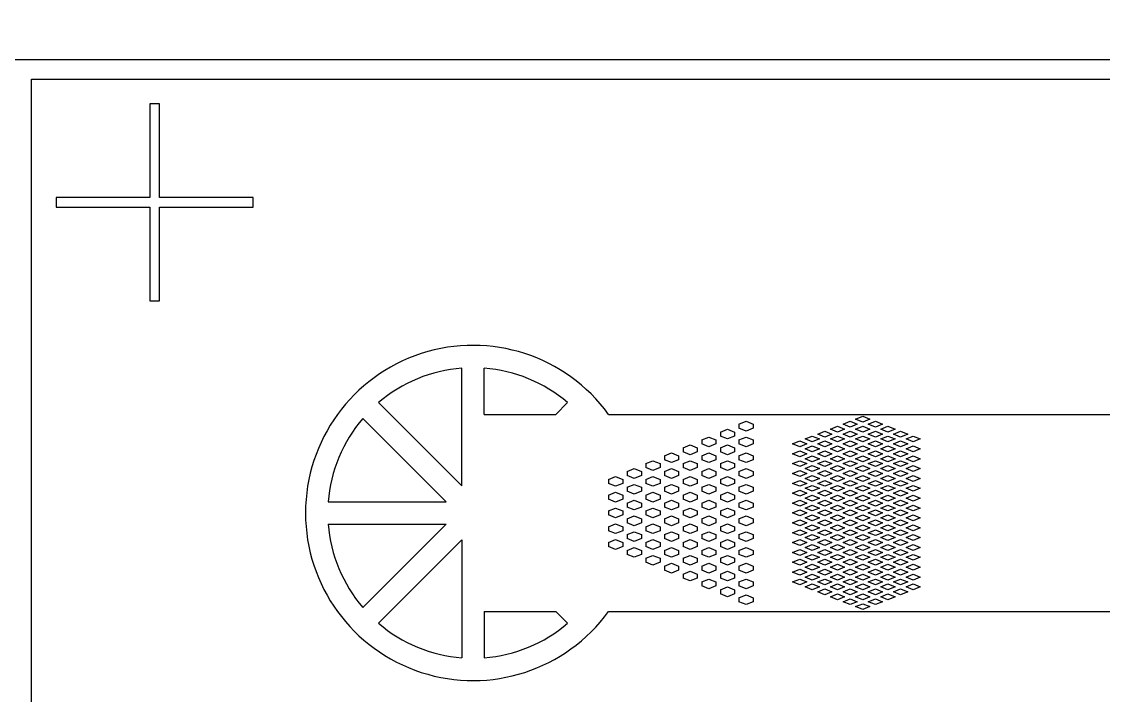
# Model space of a CAD drawing. Header units: inches. Extents: x -271009 to 5700, y -37000 to 38138.
# Drawn here: x -125000 to -119430, y 22660 to 26127 of the extents above; entities that cross this region are included whole.
import ezdxf

# ---------------------------------------------------------------- set-up
doc = ezdxf.new("R2010")
doc.units = ezdxf.units.IN
doc.header["$MEASUREMENT"] = 0

msp = doc.modelspace()

# ---------------------------------------------------------------- linework, layer by layer
for p, q in [((-136215.8, 25933.3), (-113784.2, 25933.3)), ((-124289.5, 25704.9), (-124340.2, 25704.9)), ((-124340.2, 25704.9), (-124340.2, 25222.8)), ((-124289.5, 25222.8), (-124289.5, 25704.9)), ((-124340.2, 25222.8), (-124822.4, 25222.8)), ((-124822.4, 25222.8), (-124822.4, 25172)), ((-123807.4, 25222.8), (-124289.5, 25222.8)), ((-123807.4, 25172), (-123807.4, 25222.8)), ((-124822.4, 25172), (-124340.2, 25172)), ((-124340.2, 25172), (-124340.2, 24689.9)), ((-124289.5, 24689.9), (-124289.5, 25172)), ((-124289.5, 25172), (-123807.4, 25172)), ((-124340.2, 24689.9), (-124289.5, 24689.9)), ((-122733.2, 23737.6), (-122733.2, 24344.3)), ((-122618.1, 24106.2), (-122618.1, 24344.3)), ((-123162.1, 24166.6), (-122733.2, 23737.6)), ((-122249.5, 24106.2), (-122189.2, 24166.6)), ((-123243.5, 24085.2), (-122814.5, 23656.3)), ((-122618.1, 24106.2), (-122249.5, 24106.2)), ((-121978, 24106.2), (-119021.6, 24106.2)), ((-121306.5, 24055.5), (-121270, 24070.7)), ((-121270, 24070.7), (-121233.5, 24055.5)), ((-120770.6, 24055.5), (-120734.1, 24070.7)), ((-120734.1, 24070.7), (-120697.5, 24055.5)), ((-120705.7, 24080.9), (-120669.1, 24096.1)), ((-120669.1, 24065.6), (-120705.7, 24080.9)), ((-120669.1, 24096.1), (-120632.6, 24080.9)), ((-120632.6, 24080.9), (-120669.1, 24065.6)), ((-120640.7, 24055.5), (-120604.2, 24070.7)), ((-120604.2, 24070.7), (-120567.6, 24055.5)), ((-121402.4, 24014.9), (-121365.9, 24030.1)), ((-121402.4, 24014.9), (-121402.4, 23994.6)), ((-121365.9, 24030.1), (-121329.4, 24014.9)), ((-121329.4, 24014.9), (-121329.4, 23994.6)), ((-121306.5, 24055.5), (-121306.5, 24035.2)), ((-121270, 24020), (-121306.5, 24035.2)), ((-121233.5, 24035.2), (-121270, 24020)), ((-121233.5, 24055.5), (-121233.5, 24035.2)), ((-120900.5, 24004.7), (-120864, 24020)), ((-120864, 24020), (-120827.5, 24004.7)), ((-120835.6, 24030.1), (-120799, 24045.3)), ((-120799, 24014.9), (-120835.6, 24030.1)), ((-120799, 24045.3), (-120762.5, 24030.1)), ((-120762.5, 24030.1), (-120799, 24014.9)), ((-120734.1, 24040.3), (-120770.6, 24055.5)), ((-120770.6, 24004.7), (-120734.1, 24020)), ((-120697.5, 24055.5), (-120734.1, 24040.3)), ((-120734.1, 24020), (-120697.5, 24004.7)), ((-120705.7, 24030.1), (-120669.1, 24045.3)), ((-120669.1, 24014.9), (-120705.7, 24030.1)), ((-120669.1, 24045.3), (-120632.6, 24030.1)), ((-120632.6, 24030.1), (-120669.1, 24014.9)), ((-120604.2, 24040.3), (-120640.7, 24055.5)), ((-120640.7, 24004.7), (-120604.2, 24020)), ((-120567.6, 24055.5), (-120604.2, 24040.3)), ((-120604.2, 24020), (-120567.6, 24004.7)), ((-120575.7, 24030.1), (-120539.2, 24045.3)), ((-120539.2, 24014.9), (-120575.7, 24030.1)), ((-120539.2, 24045.3), (-120502.7, 24030.1)), ((-120502.7, 24030.1), (-120539.2, 24014.9)), ((-120510.8, 24004.7), (-120474.2, 24020)), ((-120474.2, 24020), (-120437.7, 24004.7)), ((-121498.4, 23974.3), (-121461.8, 23989.5)), ((-121498.4, 23974.3), (-121498.4, 23954)), ((-121461.8, 23938.8), (-121498.4, 23954)), ((-121461.8, 23989.5), (-121425.3, 23974.3)), ((-121425.3, 23954), (-121461.8, 23938.8)), ((-121425.3, 23974.3), (-121425.3, 23954)), ((-121365.9, 23979.4), (-121402.4, 23994.6)), ((-121329.4, 23994.6), (-121365.9, 23979.4)), ((-121306.5, 23974.3), (-121270, 23989.5)), ((-121306.5, 23974.3), (-121306.5, 23954)), ((-121270, 23938.8), (-121306.5, 23954)), ((-121270, 23989.5), (-121233.5, 23974.3)), ((-121233.5, 23954), (-121270, 23938.8)), ((-121233.5, 23974.3), (-121233.5, 23954)), ((-121030.5, 23954), (-120993.9, 23969.2)), ((-120993.9, 23938.8), (-121030.5, 23954)), ((-120993.9, 23969.2), (-120957.4, 23954)), ((-120957.4, 23954), (-120993.9, 23938.8)), ((-120965.5, 23979.4), (-120929, 23994.6)), ((-120929, 23964.1), (-120965.5, 23979.4)), ((-120929, 23994.6), (-120892.4, 23979.4)), ((-120892.4, 23979.4), (-120929, 23964.1)), ((-120864, 23989.5), (-120900.5, 24004.7)), ((-120900.5, 23954), (-120864, 23969.2)), ((-120864, 23938.8), (-120900.5, 23954)), ((-120827.5, 24004.7), (-120864, 23989.5)), ((-120864, 23969.2), (-120827.5, 23954)), ((-120827.5, 23954), (-120864, 23938.8)), ((-120835.6, 23979.4), (-120799, 23994.6)), ((-120799, 23964.1), (-120835.6, 23979.4)), ((-120799, 23994.6), (-120762.5, 23979.4)), ((-120762.5, 23979.4), (-120799, 23964.1)), ((-120734.1, 23989.5), (-120770.6, 24004.7)), ((-120770.6, 23954), (-120734.1, 23969.2)), ((-120734.1, 23938.8), (-120770.6, 23954)), ((-120697.5, 24004.7), (-120734.1, 23989.5)), ((-120734.1, 23969.2), (-120697.5, 23954)), ((-120697.5, 23954), (-120734.1, 23938.8)), ((-120705.7, 23979.4), (-120669.1, 23994.6)), ((-120669.1, 23964.1), (-120705.7, 23979.4)), ((-120669.1, 23994.6), (-120632.6, 23979.4)), ((-120632.6, 23979.4), (-120669.1, 23964.1)), ((-120604.2, 23989.5), (-120640.7, 24004.7)), ((-120640.7, 23954), (-120604.2, 23969.2)), ((-120604.2, 23938.8), (-120640.7, 23954)), ((-120567.6, 24004.7), (-120604.2, 23989.5)), ((-120604.2, 23969.2), (-120567.6, 23954)), ((-120567.6, 23954), (-120604.2, 23938.8)), ((-120575.7, 23979.4), (-120539.2, 23994.6)), ((-120539.2, 23964.1), (-120575.7, 23979.4)), ((-120539.2, 23994.6), (-120502.7, 23979.4)), ((-120502.7, 23979.4), (-120539.2, 23964.1)), ((-120474.2, 23989.5), (-120510.8, 24004.7)), ((-120510.8, 23954), (-120474.2, 23969.2)), ((-120474.2, 23938.8), (-120510.8, 23954)), ((-120437.7, 24004.7), (-120474.2, 23989.5)), ((-120474.2, 23969.2), (-120437.7, 23954)), ((-120437.7, 23954), (-120474.2, 23938.8)), ((-120445.8, 23979.4), (-120409.3, 23994.6)), ((-120409.3, 23964.1), (-120445.8, 23979.4)), ((-120409.3, 23994.6), (-120372.7, 23979.4)), ((-120372.7, 23979.4), (-120409.3, 23964.1)), ((-121690.2, 23893.1), (-121653.7, 23908.3)), ((-121653.7, 23908.3), (-121617.1, 23893.1)), ((-121594.3, 23933.7), (-121557.7, 23948.9)), ((-121594.3, 23933.7), (-121594.3, 23913.4)), ((-121557.7, 23898.2), (-121594.3, 23913.4)), ((-121557.7, 23948.9), (-121521.2, 23933.7)), ((-121521.2, 23913.4), (-121557.7, 23898.2)), ((-121521.2, 23933.7), (-121521.2, 23913.4)), ((-121498.4, 23893.1), (-121461.8, 23908.3)), ((-121461.8, 23908.3), (-121425.3, 23893.1)), ((-121402.4, 23933.7), (-121365.9, 23948.9)), ((-121402.4, 23933.7), (-121402.4, 23913.4)), ((-121365.9, 23898.2), (-121402.4, 23913.4)), ((-121365.9, 23948.9), (-121329.4, 23933.7)), ((-121329.4, 23913.4), (-121365.9, 23898.2)), ((-121329.4, 23933.7), (-121329.4, 23913.4)), ((-121306.5, 23893.1), (-121270, 23908.3)), ((-121270, 23908.3), (-121233.5, 23893.1)), ((-121030.5, 23903.2), (-120993.9, 23918.5)), ((-120993.9, 23888), (-121030.5, 23903.2)), ((-120993.9, 23918.5), (-120957.4, 23903.2)), ((-120957.4, 23903.2), (-120993.9, 23888)), ((-120965.5, 23928.6), (-120929, 23943.8)), ((-120929, 23913.4), (-120965.5, 23928.6)), ((-120929, 23943.8), (-120892.4, 23928.6)), ((-120892.4, 23928.6), (-120929, 23913.4)), ((-120900.5, 23903.2), (-120864, 23918.5)), ((-120864, 23888), (-120900.5, 23903.2)), ((-120864, 23918.5), (-120827.5, 23903.2)), ((-120827.5, 23903.2), (-120864, 23888)), ((-120835.6, 23928.6), (-120799, 23943.8)), ((-120799, 23913.4), (-120835.6, 23928.6)), ((-120799, 23943.8), (-120762.5, 23928.6)), ((-120762.5, 23928.6), (-120799, 23913.4)), ((-120770.6, 23903.2), (-120734.1, 23918.5)), ((-120734.1, 23888), (-120770.6, 23903.2)), ((-120734.1, 23918.5), (-120697.5, 23903.2)), ((-120697.5, 23903.2), (-120734.1, 23888)), ((-120705.7, 23928.6), (-120669.1, 23943.8)), ((-120669.1, 23913.4), (-120705.7, 23928.6)), ((-120669.1, 23943.8), (-120632.6, 23928.6)), ((-120632.6, 23928.6), (-120669.1, 23913.4)), ((-120640.7, 23903.2), (-120604.2, 23918.5)), ((-120604.2, 23888), (-120640.7, 23903.2)), ((-120604.2, 23918.5), (-120567.6, 23903.2)), ((-120567.6, 23903.2), (-120604.2, 23888)), ((-120575.7, 23928.6), (-120539.2, 23943.8)), ((-120539.2, 23913.4), (-120575.7, 23928.6)), ((-120539.2, 23943.8), (-120502.7, 23928.6)), ((-120502.7, 23928.6), (-120539.2, 23913.4)), ((-120510.8, 23903.2), (-120474.2, 23918.5)), ((-120474.2, 23888), (-120510.8, 23903.2)), ((-120474.2, 23918.5), (-120437.7, 23903.2)), ((-120437.7, 23903.2), (-120474.2, 23888)), ((-120445.8, 23928.6), (-120409.3, 23943.8)), ((-120409.3, 23913.4), (-120445.8, 23928.6)), ((-120409.3, 23943.8), (-120372.7, 23928.6)), ((-120372.7, 23928.6), (-120409.3, 23913.4)), ((-121786.1, 23852.5), (-121749.6, 23867.7)), ((-121786.1, 23852.5), (-121786.1, 23832.2)), ((-121749.6, 23867.7), (-121713, 23852.5)), ((-121713, 23852.5), (-121713, 23832.2)), ((-121690.2, 23893.1), (-121690.2, 23872.8)), ((-121653.7, 23857.6), (-121690.2, 23872.8)), ((-121617.1, 23872.8), (-121653.7, 23857.6)), ((-121617.1, 23893.1), (-121617.1, 23872.8)), ((-121594.3, 23852.5), (-121557.7, 23867.7)), ((-121594.3, 23852.5), (-121594.3, 23832.2)), ((-121557.7, 23867.7), (-121521.2, 23852.5)), ((-121521.2, 23852.5), (-121521.2, 23832.2)), ((-121498.4, 23893.1), (-121498.4, 23872.8)), ((-121461.8, 23857.6), (-121498.4, 23872.8)), ((-121425.3, 23872.8), (-121461.8, 23857.6)), ((-121425.3, 23893.1), (-121425.3, 23872.8)), ((-121402.4, 23852.5), (-121365.9, 23867.7)), ((-121402.4, 23852.5), (-121402.4, 23832.2)), ((-121365.9, 23867.7), (-121329.4, 23852.5)), ((-121329.4, 23852.5), (-121329.4, 23832.2)), ((-121306.5, 23893.1), (-121306.5, 23872.8)), ((-121270, 23857.6), (-121306.5, 23872.8)), ((-121233.5, 23872.8), (-121270, 23857.6)), ((-121233.5, 23893.1), (-121233.5, 23872.8)), ((-121030.5, 23852.5), (-120993.9, 23867.7)), ((-120993.9, 23837.3), (-121030.5, 23852.5)), ((-120993.9, 23867.7), (-120957.4, 23852.5)), ((-120957.4, 23852.5), (-120993.9, 23837.3)), ((-120965.5, 23877.9), (-120929, 23893.1)), ((-120929, 23862.6), (-120965.5, 23877.9)), ((-120965.5, 23827.1), (-120929, 23842.3)), ((-120929, 23893.1), (-120892.4, 23877.9)), ((-120892.4, 23877.9), (-120929, 23862.6)), ((-120929, 23842.3), (-120892.4, 23827.1)), ((-120900.5, 23852.5), (-120864, 23867.7)), ((-120864, 23837.3), (-120900.5, 23852.5)), ((-120864, 23867.7), (-120827.5, 23852.5)), ((-120827.5, 23852.5), (-120864, 23837.3)), ((-120835.6, 23877.9), (-120799, 23893.1)), ((-120799, 23862.6), (-120835.6, 23877.9)), ((-120835.6, 23827.1), (-120799, 23842.3)), ((-120799, 23893.1), (-120762.5, 23877.9)), ((-120762.5, 23877.9), (-120799, 23862.6)), ((-120799, 23842.3), (-120762.5, 23827.1)), ((-120770.6, 23852.5), (-120734.1, 23867.7)), ((-120734.1, 23837.3), (-120770.6, 23852.5)), ((-120734.1, 23867.7), (-120697.5, 23852.5)), ((-120697.5, 23852.5), (-120734.1, 23837.3)), ((-120705.7, 23877.9), (-120669.1, 23893.1)), ((-120669.1, 23862.6), (-120705.7, 23877.9)), ((-120705.7, 23827.1), (-120669.1, 23842.3)), ((-120669.1, 23893.1), (-120632.6, 23877.9)), ((-120632.6, 23877.9), (-120669.1, 23862.6)), ((-120669.1, 23842.3), (-120632.6, 23827.1)), ((-120640.7, 23852.5), (-120604.2, 23867.7)), ((-120604.2, 23837.3), (-120640.7, 23852.5)), ((-120604.2, 23867.7), (-120567.6, 23852.5)), ((-120567.6, 23852.5), (-120604.2, 23837.3)), ((-120575.7, 23877.9), (-120539.2, 23893.1)), ((-120539.2, 23862.6), (-120575.7, 23877.9)), ((-120575.7, 23827.1), (-120539.2, 23842.3)), ((-120539.2, 23893.1), (-120502.7, 23877.9)), ((-120502.7, 23877.9), (-120539.2, 23862.6)), ((-120539.2, 23842.3), (-120502.7, 23827.1)), ((-120510.8, 23852.5), (-120474.2, 23867.7)), ((-120474.2, 23837.3), (-120510.8, 23852.5)), ((-120474.2, 23867.7), (-120437.7, 23852.5)), ((-120437.7, 23852.5), (-120474.2, 23837.3)), ((-120445.8, 23877.9), (-120409.3, 23893.1)), ((-120409.3, 23862.6), (-120445.8, 23877.9)), ((-120445.8, 23827.1), (-120409.3, 23842.3)), ((-120409.3, 23893.1), (-120372.7, 23877.9)), ((-120372.7, 23877.9), (-120409.3, 23862.6)), ((-120409.3, 23842.3), (-120372.7, 23827.1)), ((-121978, 23771.3), (-121941.4, 23786.5)), ((-121941.4, 23786.5), (-121904.9, 23771.3)), ((-121882, 23811.9), (-121845.5, 23827.1)), ((-121882, 23811.9), (-121882, 23791.6)), ((-121845.5, 23776.4), (-121882, 23791.6)), ((-121845.5, 23827.1), (-121809, 23811.9)), ((-121809, 23791.6), (-121845.5, 23776.4)), ((-121809, 23811.9), (-121809, 23791.6)), ((-121749.6, 23817), (-121786.1, 23832.2)), ((-121786.1, 23771.3), (-121749.6, 23786.5)), ((-121713, 23832.2), (-121749.6, 23817)), ((-121749.6, 23786.5), (-121713, 23771.3)), ((-121690.2, 23811.9), (-121653.7, 23827.1)), ((-121690.2, 23811.9), (-121690.2, 23791.6)), ((-121653.7, 23776.4), (-121690.2, 23791.6)), ((-121653.7, 23827.1), (-121617.1, 23811.9)), ((-121617.1, 23791.6), (-121653.7, 23776.4)), ((-121617.1, 23811.9), (-121617.1, 23791.6)), ((-121557.7, 23817), (-121594.3, 23832.2)), ((-121594.3, 23771.3), (-121557.7, 23786.5)), ((-121521.2, 23832.2), (-121557.7, 23817)), ((-121557.7, 23786.5), (-121521.2, 23771.3)), ((-121498.4, 23811.9), (-121461.8, 23827.1)), ((-121498.4, 23811.9), (-121498.4, 23791.6)), ((-121461.8, 23776.4), (-121498.4, 23791.6)), ((-121461.8, 23827.1), (-121425.3, 23811.9)), ((-121425.3, 23791.6), (-121461.8, 23776.4)), ((-121425.3, 23811.9), (-121425.3, 23791.6)), ((-121365.9, 23817), (-121402.4, 23832.2)), ((-121402.4, 23771.3), (-121365.9, 23786.5)), ((-121329.4, 23832.2), (-121365.9, 23817)), ((-121365.9, 23786.5), (-121329.4, 23771.3)), ((-121306.5, 23811.9), (-121270, 23827.1)), ((-121306.5, 23811.9), (-121306.5, 23791.6)), ((-121270, 23776.4), (-121306.5, 23791.6)), ((-121270, 23827.1), (-121233.5, 23811.9)), ((-121233.5, 23791.6), (-121270, 23776.4)), ((-121233.5, 23811.9), (-121233.5, 23791.6)), ((-121030.5, 23801.7), (-120993.9, 23817)), ((-120993.9, 23786.5), (-121030.5, 23801.7)), ((-120993.9, 23817), (-120957.4, 23801.7)), ((-120957.4, 23801.7), (-120993.9, 23786.5)), ((-120929, 23811.9), (-120965.5, 23827.1)), ((-120965.5, 23776.4), (-120929, 23791.6)), ((-120892.4, 23827.1), (-120929, 23811.9)), ((-120929, 23791.6), (-120892.4, 23776.4)), ((-120900.5, 23801.7), (-120864, 23817)), ((-120864, 23786.5), (-120900.5, 23801.7)), ((-120864, 23817), (-120827.5, 23801.7)), ((-120827.5, 23801.7), (-120864, 23786.5)), ((-120799, 23811.9), (-120835.6, 23827.1)), ((-120835.6, 23776.4), (-120799, 23791.6)), ((-120762.5, 23827.1), (-120799, 23811.9)), ((-120799, 23791.6), (-120762.5, 23776.4)), ((-120770.6, 23801.7), (-120734.1, 23817)), ((-120734.1, 23786.5), (-120770.6, 23801.7)), ((-120734.1, 23817), (-120697.5, 23801.7)), ((-120697.5, 23801.7), (-120734.1, 23786.5)), ((-120669.1, 23811.9), (-120705.7, 23827.1)), ((-120705.7, 23776.4), (-120669.1, 23791.6)), ((-120632.6, 23827.1), (-120669.1, 23811.9)), ((-120669.1, 23791.6), (-120632.6, 23776.4)), ((-120640.7, 23801.7), (-120604.2, 23817)), ((-120604.2, 23786.5), (-120640.7, 23801.7)), ((-120604.2, 23817), (-120567.6, 23801.7)), ((-120567.6, 23801.7), (-120604.2, 23786.5)), ((-120539.2, 23811.9), (-120575.7, 23827.1)), ((-120575.7, 23776.4), (-120539.2, 23791.6)), ((-120502.7, 23827.1), (-120539.2, 23811.9)), ((-120539.2, 23791.6), (-120502.7, 23776.4)), ((-120510.8, 23801.7), (-120474.2, 23817)), ((-120474.2, 23786.5), (-120510.8, 23801.7)), ((-120474.2, 23817), (-120437.7, 23801.7)), ((-120437.7, 23801.7), (-120474.2, 23786.5)), ((-120409.3, 23811.9), (-120445.8, 23827.1)), ((-120445.8, 23776.4), (-120409.3, 23791.6)), ((-120372.7, 23827.1), (-120409.3, 23811.9)), ((-120409.3, 23791.6), (-120372.7, 23776.4)), ((-121978, 23771.3), (-121978, 23751)), ((-121941.4, 23735.8), (-121978, 23751)), ((-121904.9, 23751), (-121941.4, 23735.8)), ((-121904.9, 23771.3), (-121904.9, 23751)), ((-121882, 23730.7), (-121845.5, 23745.9)), ((-121882, 23730.7), (-121882, 23710.4)), ((-121845.5, 23745.9), (-121809, 23730.7)), ((-121809, 23730.7), (-121809, 23710.4)), ((-121786.1, 23771.3), (-121786.1, 23751)), ((-121749.6, 23735.8), (-121786.1, 23751)), ((-121713, 23751), (-121749.6, 23735.8)), ((-121713, 23771.3), (-121713, 23751)), ((-121690.2, 23730.7), (-121653.7, 23745.9)), ((-121690.2, 23730.7), (-121690.2, 23710.4)), ((-121653.7, 23745.9), (-121617.1, 23730.7)), ((-121617.1, 23730.7), (-121617.1, 23710.4)), ((-121594.3, 23771.3), (-121594.3, 23751)), ((-121557.7, 23735.8), (-121594.3, 23751)), ((-121521.2, 23751), (-121557.7, 23735.8)), ((-121521.2, 23771.3), (-121521.2, 23751)), ((-121498.4, 23730.7), (-121461.8, 23745.9)), ((-121498.4, 23730.7), (-121498.4, 23710.4)), ((-121461.8, 23745.9), (-121425.3, 23730.7)), ((-121425.3, 23730.7), (-121425.3, 23710.4)), ((-121402.4, 23771.3), (-121402.4, 23751)), ((-121365.9, 23735.8), (-121402.4, 23751)), ((-121329.4, 23751), (-121365.9, 23735.8)), ((-121329.4, 23771.3), (-121329.4, 23751)), ((-121306.5, 23730.7), (-121270, 23745.9)), ((-121306.5, 23730.7), (-121306.5, 23710.4)), ((-121270, 23745.9), (-121233.5, 23730.7)), ((-121233.5, 23730.7), (-121233.5, 23710.4)), ((-121030.5, 23751), (-120993.9, 23766.2)), ((-120993.9, 23735.8), (-121030.5, 23751)), ((-120993.9, 23766.2), (-120957.4, 23751)), ((-120957.4, 23751), (-120993.9, 23735.8)), ((-120929, 23761.1), (-120965.5, 23776.4)), ((-120965.5, 23725.6), (-120929, 23740.8)), ((-120892.4, 23776.4), (-120929, 23761.1)), ((-120929, 23740.8), (-120892.4, 23725.6)), ((-120900.5, 23751), (-120864, 23766.2)), ((-120864, 23735.8), (-120900.5, 23751)), ((-120864, 23766.2), (-120827.5, 23751)), ((-120827.5, 23751), (-120864, 23735.8)), ((-120799, 23761.1), (-120835.6, 23776.4)), ((-120835.6, 23725.6), (-120799, 23740.8)), ((-120762.5, 23776.4), (-120799, 23761.1)), ((-120799, 23740.8), (-120762.5, 23725.6)), ((-120770.6, 23751), (-120734.1, 23766.2)), ((-120734.1, 23735.8), (-120770.6, 23751)), ((-120734.1, 23766.2), (-120697.5, 23751)), ((-120697.5, 23751), (-120734.1, 23735.8)), ((-120669.1, 23761.1), (-120705.7, 23776.4)), ((-120705.7, 23725.6), (-120669.1, 23740.8)), ((-120632.6, 23776.4), (-120669.1, 23761.1)), ((-120669.1, 23740.8), (-120632.6, 23725.6)), ((-120640.7, 23751), (-120604.2, 23766.2)), ((-120604.2, 23735.8), (-120640.7, 23751)), ((-120604.2, 23766.2), (-120567.6, 23751)), ((-120567.6, 23751), (-120604.2, 23735.8)), ((-120539.2, 23761.1), (-120575.7, 23776.4)), ((-120575.7, 23725.6), (-120539.2, 23740.8)), ((-120502.7, 23776.4), (-120539.2, 23761.1)), ((-120539.2, 23740.8), (-120502.7, 23725.6)), ((-120510.8, 23751), (-120474.2, 23766.2)), ((-120474.2, 23735.8), (-120510.8, 23751)), ((-120474.2, 23766.2), (-120437.7, 23751)), ((-120437.7, 23751), (-120474.2, 23735.8)), ((-120409.3, 23761.1), (-120445.8, 23776.4)), ((-120445.8, 23725.6), (-120409.3, 23740.8)), ((-120372.7, 23776.4), (-120409.3, 23761.1)), ((-120409.3, 23740.8), (-120372.7, 23725.6)), ((-121978, 23690.1), (-121941.4, 23705.3)), ((-121978, 23690.1), (-121978, 23669.8)), ((-121941.4, 23705.3), (-121904.9, 23690.1)), ((-121904.9, 23690.1), (-121904.9, 23669.8)), ((-121845.5, 23695.2), (-121882, 23710.4)), ((-121809, 23710.4), (-121845.5, 23695.2)), ((-121786.1, 23690.1), (-121749.6, 23705.3)), ((-121786.1, 23690.1), (-121786.1, 23669.8)), ((-121749.6, 23705.3), (-121713, 23690.1)), ((-121713, 23690.1), (-121713, 23669.8)), ((-121653.7, 23695.2), (-121690.2, 23710.4)), ((-121617.1, 23710.4), (-121653.7, 23695.2)), ((-121594.3, 23690.1), (-121557.7, 23705.3)), ((-121594.3, 23690.1), (-121594.3, 23669.8)), ((-121557.7, 23705.3), (-121521.2, 23690.1)), ((-121521.2, 23690.1), (-121521.2, 23669.8)), ((-121461.8, 23695.2), (-121498.4, 23710.4)), ((-121425.3, 23710.4), (-121461.8, 23695.2)), ((-121402.4, 23690.1), (-121365.9, 23705.3)), ((-121402.4, 23690.1), (-121402.4, 23669.8)), ((-121365.9, 23705.3), (-121329.4, 23690.1)), ((-121329.4, 23690.1), (-121329.4, 23669.8)), ((-121270, 23695.2), (-121306.5, 23710.4)), ((-121233.5, 23710.4), (-121270, 23695.2)), ((-121030.5, 23700.2), (-120993.9, 23715.5)), ((-120993.9, 23685), (-121030.5, 23700.2)), ((-120993.9, 23715.5), (-120957.4, 23700.2)), ((-120957.4, 23700.2), (-120993.9, 23685)), ((-120929, 23710.4), (-120965.5, 23725.6)), ((-120965.5, 23674.9), (-120929, 23690.1)), ((-120929, 23659.6), (-120965.5, 23674.9)), ((-120892.4, 23725.6), (-120929, 23710.4)), ((-120929, 23690.1), (-120892.4, 23674.9)), ((-120892.4, 23674.9), (-120929, 23659.6)), ((-120900.5, 23700.2), (-120864, 23715.5)), ((-120864, 23685), (-120900.5, 23700.2)), ((-120864, 23715.5), (-120827.5, 23700.2)), ((-120827.5, 23700.2), (-120864, 23685)), ((-120799, 23710.4), (-120835.6, 23725.6)), ((-120835.6, 23674.9), (-120799, 23690.1)), ((-120799, 23659.6), (-120835.6, 23674.9)), ((-120762.5, 23725.6), (-120799, 23710.4)), ((-120799, 23690.1), (-120762.5, 23674.9)), ((-120762.5, 23674.9), (-120799, 23659.6)), ((-120770.6, 23700.2), (-120734.1, 23715.5)), ((-120734.1, 23685), (-120770.6, 23700.2)), ((-120734.1, 23715.5), (-120697.5, 23700.2)), ((-120697.5, 23700.2), (-120734.1, 23685)), ((-120669.1, 23710.4), (-120705.7, 23725.6)), ((-120705.7, 23674.9), (-120669.1, 23690.1)), ((-120669.1, 23659.6), (-120705.7, 23674.9)), ((-120632.6, 23725.6), (-120669.1, 23710.4)), ((-120669.1, 23690.1), (-120632.6, 23674.9)), ((-120632.6, 23674.9), (-120669.1, 23659.6)), ((-120640.7, 23700.2), (-120604.2, 23715.5)), ((-120604.2, 23685), (-120640.7, 23700.2)), ((-120604.2, 23715.5), (-120567.6, 23700.2)), ((-120567.6, 23700.2), (-120604.2, 23685)), ((-120539.2, 23710.4), (-120575.7, 23725.6)), ((-120575.7, 23674.9), (-120539.2, 23690.1)), ((-120539.2, 23659.6), (-120575.7, 23674.9)), ((-120502.7, 23725.6), (-120539.2, 23710.4)), ((-120539.2, 23690.1), (-120502.7, 23674.9)), ((-120502.7, 23674.9), (-120539.2, 23659.6)), ((-120510.8, 23700.2), (-120474.2, 23715.5)), ((-120474.2, 23685), (-120510.8, 23700.2)), ((-120474.2, 23715.5), (-120437.7, 23700.2)), ((-120437.7, 23700.2), (-120474.2, 23685)), ((-120409.3, 23710.4), (-120445.8, 23725.6)), ((-120445.8, 23674.9), (-120409.3, 23690.1)), ((-120409.3, 23659.6), (-120445.8, 23674.9)), ((-120372.7, 23725.6), (-120409.3, 23710.4)), ((-120409.3, 23690.1), (-120372.7, 23674.9)), ((-120372.7, 23674.9), (-120409.3, 23659.6)), ((-123421.2, 23656.3), (-122814.5, 23656.3)), ((-121941.4, 23654.6), (-121978, 23669.8)), ((-121978, 23608.9), (-121941.4, 23624.1)), ((-121904.9, 23669.8), (-121941.4, 23654.6)), ((-121941.4, 23624.1), (-121904.9, 23608.9)), ((-121882, 23649.5), (-121845.5, 23664.7)), ((-121882, 23649.5), (-121882, 23629.2)), ((-121845.5, 23614), (-121882, 23629.2)), ((-121845.5, 23664.7), (-121809, 23649.5)), ((-121809, 23629.2), (-121845.5, 23614)), ((-121809, 23649.5), (-121809, 23629.2)), ((-121749.6, 23654.6), (-121786.1, 23669.8)), ((-121786.1, 23608.9), (-121749.6, 23624.1)), ((-121713, 23669.8), (-121749.6, 23654.6)), ((-121749.6, 23624.1), (-121713, 23608.9)), ((-121690.2, 23649.5), (-121653.7, 23664.7)), ((-121690.2, 23649.5), (-121690.2, 23629.2)), ((-121653.7, 23614), (-121690.2, 23629.2)), ((-121653.7, 23664.7), (-121617.1, 23649.5)), ((-121617.1, 23629.2), (-121653.7, 23614)), ((-121617.1, 23649.5), (-121617.1, 23629.2)), ((-121557.7, 23654.6), (-121594.3, 23669.8)), ((-121594.3, 23608.9), (-121557.7, 23624.1)), ((-121521.2, 23669.8), (-121557.7, 23654.6)), ((-121557.7, 23624.1), (-121521.2, 23608.9)), ((-121498.4, 23649.5), (-121461.8, 23664.7)), ((-121498.4, 23649.5), (-121498.4, 23629.2)), ((-121461.8, 23614), (-121498.4, 23629.2)), ((-121461.8, 23664.7), (-121425.3, 23649.5)), ((-121425.3, 23629.2), (-121461.8, 23614)), ((-121425.3, 23649.5), (-121425.3, 23629.2)), ((-121365.9, 23654.6), (-121402.4, 23669.8)), ((-121402.4, 23608.9), (-121365.9, 23624.1)), ((-121329.4, 23669.8), (-121365.9, 23654.6)), ((-121365.9, 23624.1), (-121329.4, 23608.9)), ((-121306.5, 23649.5), (-121270, 23664.7)), ((-121306.5, 23649.5), (-121306.5, 23629.2)), ((-121270, 23614), (-121306.5, 23629.2)), ((-121270, 23664.7), (-121233.5, 23649.5)), ((-121233.5, 23629.2), (-121270, 23614)), ((-121233.5, 23649.5), (-121233.5, 23629.2)), ((-121030.5, 23649.5), (-120993.9, 23664.7)), ((-120993.9, 23634.3), (-121030.5, 23649.5)), ((-120993.9, 23664.7), (-120957.4, 23649.5)), ((-120957.4, 23649.5), (-120993.9, 23634.3)), ((-120965.5, 23624.1), (-120929, 23639.3)), ((-120929, 23608.9), (-120965.5, 23624.1)), ((-120929, 23639.3), (-120892.4, 23624.1)), ((-120892.4, 23624.1), (-120929, 23608.9)), ((-120900.5, 23649.5), (-120864, 23664.7)), ((-120864, 23634.3), (-120900.5, 23649.5)), ((-120864, 23664.7), (-120827.5, 23649.5)), ((-120827.5, 23649.5), (-120864, 23634.3)), ((-120835.6, 23624.1), (-120799, 23639.3)), ((-120799, 23608.9), (-120835.6, 23624.1)), ((-120799, 23639.3), (-120762.5, 23624.1)), ((-120762.5, 23624.1), (-120799, 23608.9)), ((-120770.6, 23649.5), (-120734.1, 23664.7)), ((-120734.1, 23634.3), (-120770.6, 23649.5)), ((-120734.1, 23664.7), (-120697.5, 23649.5)), ((-120697.5, 23649.5), (-120734.1, 23634.3)), ((-120705.7, 23624.1), (-120669.1, 23639.3)), ((-120669.1, 23608.9), (-120705.7, 23624.1)), ((-120669.1, 23639.3), (-120632.6, 23624.1)), ((-120632.6, 23624.1), (-120669.1, 23608.9)), ((-120640.7, 23649.5), (-120604.2, 23664.7)), ((-120604.2, 23634.3), (-120640.7, 23649.5)), ((-120604.2, 23664.7), (-120567.6, 23649.5)), ((-120567.6, 23649.5), (-120604.2, 23634.3)), ((-120575.7, 23624.1), (-120539.2, 23639.3)), ((-120539.2, 23608.9), (-120575.7, 23624.1)), ((-120539.2, 23639.3), (-120502.7, 23624.1)), ((-120502.7, 23624.1), (-120539.2, 23608.9)), ((-120510.8, 23649.5), (-120474.2, 23664.7)), ((-120474.2, 23634.3), (-120510.8, 23649.5)), ((-120474.2, 23664.7), (-120437.7, 23649.5)), ((-120437.7, 23649.5), (-120474.2, 23634.3)), ((-120445.8, 23624.1), (-120409.3, 23639.3)), ((-120409.3, 23608.9), (-120445.8, 23624.1)), ((-120409.3, 23639.3), (-120372.7, 23624.1)), ((-120372.7, 23624.1), (-120409.3, 23608.9)), ((-121978, 23608.9), (-121978, 23588.6)), ((-121941.4, 23573.4), (-121978, 23588.6)), ((-121904.9, 23588.6), (-121941.4, 23573.4)), ((-121904.9, 23608.9), (-121904.9, 23588.6)), ((-121882, 23568.3), (-121845.5, 23583.5)), ((-121882, 23568.3), (-121882, 23548)), ((-121845.5, 23583.5), (-121809, 23568.3)), ((-121809, 23568.3), (-121809, 23548)), ((-121786.1, 23608.9), (-121786.1, 23588.6)), ((-121749.6, 23573.4), (-121786.1, 23588.6)), ((-121713, 23588.6), (-121749.6, 23573.4)), ((-121713, 23608.9), (-121713, 23588.6)), ((-121690.2, 23568.3), (-121653.7, 23583.5)), ((-121690.2, 23568.3), (-121690.2, 23548)), ((-121653.7, 23583.5), (-121617.1, 23568.3)), ((-121617.1, 23568.3), (-121617.1, 23548)), ((-121594.3, 23608.9), (-121594.3, 23588.6)), ((-121557.7, 23573.4), (-121594.3, 23588.6)), ((-121521.2, 23588.6), (-121557.7, 23573.4)), ((-121521.2, 23608.9), (-121521.2, 23588.6)), ((-121498.4, 23568.3), (-121461.8, 23583.5)), ((-121498.4, 23568.3), (-121498.4, 23548)), ((-121461.8, 23583.5), (-121425.3, 23568.3)), ((-121425.3, 23568.3), (-121425.3, 23548)), ((-121402.4, 23608.9), (-121402.4, 23588.6)), ((-121365.9, 23573.4), (-121402.4, 23588.6)), ((-121329.4, 23588.6), (-121365.9, 23573.4)), ((-121329.4, 23608.9), (-121329.4, 23588.6)), ((-121306.5, 23568.3), (-121270, 23583.5)), ((-121306.5, 23568.3), (-121306.5, 23548)), ((-121270, 23583.5), (-121233.5, 23568.3)), ((-121233.5, 23568.3), (-121233.5, 23548)), ((-121030.5, 23598.7), (-120993.9, 23614)), ((-120993.9, 23583.5), (-121030.5, 23598.7)), ((-121030.5, 23548), (-120993.9, 23563.2)), ((-120993.9, 23614), (-120957.4, 23598.7)), ((-120957.4, 23598.7), (-120993.9, 23583.5)), ((-120993.9, 23563.2), (-120957.4, 23548)), ((-120965.5, 23573.4), (-120929, 23588.6)), ((-120929, 23558.1), (-120965.5, 23573.4)), ((-120929, 23588.6), (-120892.4, 23573.4)), ((-120892.4, 23573.4), (-120929, 23558.1)), ((-120900.5, 23598.7), (-120864, 23614)), ((-120864, 23583.5), (-120900.5, 23598.7)), ((-120900.5, 23548), (-120864, 23563.2)), ((-120864, 23614), (-120827.5, 23598.7)), ((-120827.5, 23598.7), (-120864, 23583.5)), ((-120864, 23563.2), (-120827.5, 23548)), ((-120835.6, 23573.4), (-120799, 23588.6)), ((-120799, 23558.1), (-120835.6, 23573.4)), ((-120799, 23588.6), (-120762.5, 23573.4)), ((-120762.5, 23573.4), (-120799, 23558.1)), ((-120770.6, 23598.7), (-120734.1, 23614)), ((-120734.1, 23583.5), (-120770.6, 23598.7)), ((-120770.6, 23548), (-120734.1, 23563.2)), ((-120734.1, 23614), (-120697.5, 23598.7)), ((-120697.5, 23598.7), (-120734.1, 23583.5)), ((-120734.1, 23563.2), (-120697.5, 23548)), ((-120705.7, 23573.4), (-120669.1, 23588.6)), ((-120669.1, 23558.1), (-120705.7, 23573.4)), ((-120669.1, 23588.6), (-120632.6, 23573.4)), ((-120632.6, 23573.4), (-120669.1, 23558.1)), ((-120640.7, 23598.7), (-120604.2, 23614)), ((-120604.2, 23583.5), (-120640.7, 23598.7)), ((-120640.7, 23548), (-120604.2, 23563.2)), ((-120604.2, 23614), (-120567.6, 23598.7)), ((-120567.6, 23598.7), (-120604.2, 23583.5)), ((-120604.2, 23563.2), (-120567.6, 23548)), ((-120575.7, 23573.4), (-120539.2, 23588.6)), ((-120539.2, 23558.1), (-120575.7, 23573.4)), ((-120539.2, 23588.6), (-120502.7, 23573.4)), ((-120502.7, 23573.4), (-120539.2, 23558.1)), ((-120510.8, 23598.7), (-120474.2, 23614)), ((-120474.2, 23583.5), (-120510.8, 23598.7)), ((-120510.8, 23548), (-120474.2, 23563.2)), ((-120474.2, 23614), (-120437.7, 23598.7)), ((-120437.7, 23598.7), (-120474.2, 23583.5)), ((-120474.2, 23563.2), (-120437.7, 23548)), ((-120445.8, 23573.4), (-120409.3, 23588.6)), ((-120409.3, 23558.1), (-120445.8, 23573.4)), ((-120409.3, 23588.6), (-120372.7, 23573.4)), ((-120372.7, 23573.4), (-120409.3, 23558.1)), ((-123421.2, 23541.2), (-122814.5, 23541.2)), ((-123243.5, 23112.3), (-122814.5, 23541.2)), ((-121978, 23527.7), (-121941.4, 23542.9)), ((-121978, 23527.7), (-121978, 23507.4)), ((-121941.4, 23492.2), (-121978, 23507.4)), ((-121941.4, 23542.9), (-121904.9, 23527.7)), ((-121904.9, 23507.4), (-121941.4, 23492.2)), ((-121904.9, 23527.7), (-121904.9, 23507.4)), ((-121845.5, 23532.8), (-121882, 23548)), ((-121809, 23548), (-121845.5, 23532.8)), ((-121786.1, 23527.7), (-121749.6, 23542.9)), ((-121786.1, 23527.7), (-121786.1, 23507.4)), ((-121749.6, 23492.2), (-121786.1, 23507.4)), ((-121749.6, 23542.9), (-121713, 23527.7)), ((-121713, 23507.4), (-121749.6, 23492.2)), ((-121713, 23527.7), (-121713, 23507.4)), ((-121653.7, 23532.8), (-121690.2, 23548)), ((-121617.1, 23548), (-121653.7, 23532.8)), ((-121594.3, 23527.7), (-121557.7, 23542.9)), ((-121594.3, 23527.7), (-121594.3, 23507.4)), ((-121557.7, 23492.2), (-121594.3, 23507.4)), ((-121557.7, 23542.9), (-121521.2, 23527.7)), ((-121521.2, 23507.4), (-121557.7, 23492.2)), ((-121521.2, 23527.7), (-121521.2, 23507.4)), ((-121461.8, 23532.8), (-121498.4, 23548)), ((-121425.3, 23548), (-121461.8, 23532.8)), ((-121402.4, 23527.7), (-121365.9, 23542.9)), ((-121402.4, 23527.7), (-121402.4, 23507.4)), ((-121365.9, 23492.2), (-121402.4, 23507.4)), ((-121365.9, 23542.9), (-121329.4, 23527.7)), ((-121329.4, 23507.4), (-121365.9, 23492.2)), ((-121329.4, 23527.7), (-121329.4, 23507.4)), ((-121270, 23532.8), (-121306.5, 23548)), ((-121233.5, 23548), (-121270, 23532.8)), ((-120993.9, 23532.8), (-121030.5, 23548)), ((-121030.5, 23497.2), (-120993.9, 23512.5)), ((-120957.4, 23548), (-120993.9, 23532.8)), ((-120993.9, 23512.5), (-120957.4, 23497.2)), ((-120965.5, 23522.6), (-120929, 23537.8)), ((-120929, 23507.4), (-120965.5, 23522.6)), ((-120929, 23537.8), (-120892.4, 23522.6)), ((-120892.4, 23522.6), (-120929, 23507.4)), ((-120864, 23532.8), (-120900.5, 23548)), ((-120900.5, 23497.2), (-120864, 23512.5)), ((-120827.5, 23548), (-120864, 23532.8)), ((-120864, 23512.5), (-120827.5, 23497.2)), ((-120835.6, 23522.6), (-120799, 23537.8)), ((-120799, 23507.4), (-120835.6, 23522.6)), ((-120799, 23537.8), (-120762.5, 23522.6)), ((-120762.5, 23522.6), (-120799, 23507.4)), ((-120734.1, 23532.8), (-120770.6, 23548)), ((-120770.6, 23497.2), (-120734.1, 23512.5)), ((-120697.5, 23548), (-120734.1, 23532.8)), ((-120734.1, 23512.5), (-120697.5, 23497.2)), ((-120705.7, 23522.6), (-120669.1, 23537.8)), ((-120669.1, 23507.4), (-120705.7, 23522.6)), ((-120669.1, 23537.8), (-120632.6, 23522.6)), ((-120632.6, 23522.6), (-120669.1, 23507.4)), ((-120604.2, 23532.8), (-120640.7, 23548)), ((-120640.7, 23497.2), (-120604.2, 23512.5)), ((-120567.6, 23548), (-120604.2, 23532.8)), ((-120604.2, 23512.5), (-120567.6, 23497.2)), ((-120575.7, 23522.6), (-120539.2, 23537.8)), ((-120539.2, 23507.4), (-120575.7, 23522.6)), ((-120539.2, 23537.8), (-120502.7, 23522.6)), ((-120502.7, 23522.6), (-120539.2, 23507.4)), ((-120474.2, 23532.8), (-120510.8, 23548)), ((-120510.8, 23497.2), (-120474.2, 23512.5)), ((-120437.7, 23548), (-120474.2, 23532.8)), ((-120474.2, 23512.5), (-120437.7, 23497.2)), ((-120445.8, 23522.6), (-120409.3, 23537.8)), ((-120409.3, 23507.4), (-120445.8, 23522.6)), ((-120409.3, 23537.8), (-120372.7, 23522.6)), ((-120372.7, 23522.6), (-120409.3, 23507.4)), ((-123162.1, 23030.9), (-122733.2, 23459.9)), ((-122733.2, 23459.9), (-122733.2, 22853.2)), ((-121978, 23446.5), (-121941.4, 23461.7)), ((-121941.4, 23461.7), (-121904.9, 23446.5)), ((-121882, 23487.1), (-121845.5, 23502.3)), ((-121882, 23487.1), (-121882, 23466.8)), ((-121845.5, 23451.6), (-121882, 23466.8)), ((-121845.5, 23502.3), (-121809, 23487.1)), ((-121809, 23466.8), (-121845.5, 23451.6)), ((-121809, 23487.1), (-121809, 23466.8)), ((-121786.1, 23446.5), (-121749.6, 23461.7)), ((-121749.6, 23461.7), (-121713, 23446.5)), ((-121690.2, 23487.1), (-121653.7, 23502.3)), ((-121690.2, 23487.1), (-121690.2, 23466.8)), ((-121653.7, 23451.6), (-121690.2, 23466.8)), ((-121653.7, 23502.3), (-121617.1, 23487.1)), ((-121617.1, 23466.8), (-121653.7, 23451.6)), ((-121617.1, 23487.1), (-121617.1, 23466.8)), ((-121594.3, 23446.5), (-121557.7, 23461.7)), ((-121557.7, 23461.7), (-121521.2, 23446.5)), ((-121498.4, 23487.1), (-121461.8, 23502.3)), ((-121498.4, 23487.1), (-121498.4, 23466.8)), ((-121461.8, 23451.6), (-121498.4, 23466.8)), ((-121461.8, 23502.3), (-121425.3, 23487.1)), ((-121425.3, 23466.8), (-121461.8, 23451.6)), ((-121425.3, 23487.1), (-121425.3, 23466.8)), ((-121402.4, 23446.5), (-121365.9, 23461.7)), ((-121365.9, 23461.7), (-121329.4, 23446.5)), ((-121306.5, 23487.1), (-121270, 23502.3)), ((-121306.5, 23487.1), (-121306.5, 23466.8)), ((-121270, 23451.6), (-121306.5, 23466.8)), ((-121270, 23502.3), (-121233.5, 23487.1)), ((-121233.5, 23466.8), (-121270, 23451.6)), ((-121233.5, 23487.1), (-121233.5, 23466.8)), ((-120993.9, 23482), (-121030.5, 23497.2)), ((-121030.5, 23446.5), (-120993.9, 23461.7)), ((-120957.4, 23497.2), (-120993.9, 23482)), ((-120993.9, 23461.7), (-120957.4, 23446.5)), ((-120965.5, 23471.9), (-120929, 23487.1)), ((-120929, 23456.6), (-120965.5, 23471.9)), ((-120929, 23487.1), (-120892.4, 23471.9)), ((-120892.4, 23471.9), (-120929, 23456.6)), ((-120864, 23482), (-120900.5, 23497.2)), ((-120900.5, 23446.5), (-120864, 23461.7)), ((-120827.5, 23497.2), (-120864, 23482)), ((-120864, 23461.7), (-120827.5, 23446.5)), ((-120835.6, 23471.9), (-120799, 23487.1)), ((-120799, 23456.6), (-120835.6, 23471.9)), ((-120799, 23487.1), (-120762.5, 23471.9)), ((-120762.5, 23471.9), (-120799, 23456.6)), ((-120734.1, 23482), (-120770.6, 23497.2)), ((-120770.6, 23446.5), (-120734.1, 23461.7)), ((-120697.5, 23497.2), (-120734.1, 23482)), ((-120734.1, 23461.7), (-120697.5, 23446.5)), ((-120705.7, 23471.9), (-120669.1, 23487.1)), ((-120669.1, 23456.6), (-120705.7, 23471.9)), ((-120669.1, 23487.1), (-120632.6, 23471.9)), ((-120632.6, 23471.9), (-120669.1, 23456.6)), ((-120604.2, 23482), (-120640.7, 23497.2)), ((-120640.7, 23446.5), (-120604.2, 23461.7)), ((-120567.6, 23497.2), (-120604.2, 23482)), ((-120604.2, 23461.7), (-120567.6, 23446.5)), ((-120575.7, 23471.9), (-120539.2, 23487.1)), ((-120539.2, 23456.6), (-120575.7, 23471.9)), ((-120539.2, 23487.1), (-120502.7, 23471.9)), ((-120502.7, 23471.9), (-120539.2, 23456.6)), ((-120474.2, 23482), (-120510.8, 23497.2)), ((-120510.8, 23446.5), (-120474.2, 23461.7)), ((-120437.7, 23497.2), (-120474.2, 23482)), ((-120474.2, 23461.7), (-120437.7, 23446.5)), ((-120445.8, 23471.9), (-120409.3, 23487.1)), ((-120409.3, 23456.6), (-120445.8, 23471.9)), ((-120409.3, 23487.1), (-120372.7, 23471.9)), ((-120372.7, 23471.9), (-120409.3, 23456.6)), ((-121978, 23446.5), (-121978, 23426.2)), ((-121941.4, 23411), (-121978, 23426.2)), ((-121904.9, 23426.2), (-121941.4, 23411)), ((-121904.9, 23446.5), (-121904.9, 23426.2)), ((-121882, 23405.9), (-121845.5, 23421.1)), ((-121882, 23405.9), (-121882, 23385.6)), ((-121845.5, 23421.1), (-121809, 23405.9)), ((-121809, 23405.9), (-121809, 23385.6)), ((-121786.1, 23446.5), (-121786.1, 23426.2)), ((-121749.6, 23411), (-121786.1, 23426.2)), ((-121713, 23426.2), (-121749.6, 23411)), ((-121713, 23446.5), (-121713, 23426.2)), ((-121690.2, 23405.9), (-121653.7, 23421.1)), ((-121690.2, 23405.9), (-121690.2, 23385.6)), ((-121653.7, 23421.1), (-121617.1, 23405.9)), ((-121617.1, 23405.9), (-121617.1, 23385.6)), ((-121594.3, 23446.5), (-121594.3, 23426.2)), ((-121557.7, 23411), (-121594.3, 23426.2)), ((-121521.2, 23426.2), (-121557.7, 23411)), ((-121521.2, 23446.5), (-121521.2, 23426.2)), ((-121498.4, 23405.9), (-121461.8, 23421.1)), ((-121498.4, 23405.9), (-121498.4, 23385.6)), ((-121461.8, 23421.1), (-121425.3, 23405.9)), ((-121425.3, 23405.9), (-121425.3, 23385.6)), ((-121402.4, 23446.5), (-121402.4, 23426.2)), ((-121365.9, 23411), (-121402.4, 23426.2)), ((-121329.4, 23426.2), (-121365.9, 23411)), ((-121329.4, 23446.5), (-121329.4, 23426.2)), ((-121306.5, 23405.9), (-121270, 23421.1)), ((-121306.5, 23405.9), (-121306.5, 23385.6)), ((-121270, 23421.1), (-121233.5, 23405.9)), ((-121233.5, 23405.9), (-121233.5, 23385.6)), ((-120993.9, 23431.3), (-121030.5, 23446.5)), ((-121030.5, 23395.7), (-120993.9, 23411)), ((-120993.9, 23380.5), (-121030.5, 23395.7)), ((-120957.4, 23446.5), (-120993.9, 23431.3)), ((-120993.9, 23411), (-120957.4, 23395.7)), ((-120957.4, 23395.7), (-120993.9, 23380.5)), ((-120965.5, 23421.1), (-120929, 23436.3)), ((-120929, 23405.9), (-120965.5, 23421.1)), ((-120929, 23436.3), (-120892.4, 23421.1)), ((-120892.4, 23421.1), (-120929, 23405.9)), ((-120864, 23431.3), (-120900.5, 23446.5)), ((-120900.5, 23395.7), (-120864, 23411)), ((-120864, 23380.5), (-120900.5, 23395.7)), ((-120827.5, 23446.5), (-120864, 23431.3)), ((-120864, 23411), (-120827.5, 23395.7)), ((-120827.5, 23395.7), (-120864, 23380.5)), ((-120835.6, 23421.1), (-120799, 23436.3)), ((-120799, 23405.9), (-120835.6, 23421.1)), ((-120799, 23436.3), (-120762.5, 23421.1)), ((-120762.5, 23421.1), (-120799, 23405.9)), ((-120734.1, 23431.3), (-120770.6, 23446.5)), ((-120770.6, 23395.7), (-120734.1, 23411)), ((-120734.1, 23380.5), (-120770.6, 23395.7)), ((-120697.5, 23446.5), (-120734.1, 23431.3)), ((-120734.1, 23411), (-120697.5, 23395.7)), ((-120697.5, 23395.7), (-120734.1, 23380.5)), ((-120705.7, 23421.1), (-120669.1, 23436.3)), ((-120669.1, 23405.9), (-120705.7, 23421.1)), ((-120669.1, 23436.3), (-120632.6, 23421.1)), ((-120632.6, 23421.1), (-120669.1, 23405.9)), ((-120604.2, 23431.3), (-120640.7, 23446.5)), ((-120640.7, 23395.7), (-120604.2, 23411)), ((-120604.2, 23380.5), (-120640.7, 23395.7)), ((-120567.6, 23446.5), (-120604.2, 23431.3)), ((-120604.2, 23411), (-120567.6, 23395.7)), ((-120567.6, 23395.7), (-120604.2, 23380.5)), ((-120575.7, 23421.1), (-120539.2, 23436.3)), ((-120539.2, 23405.9), (-120575.7, 23421.1)), ((-120539.2, 23436.3), (-120502.7, 23421.1)), ((-120502.7, 23421.1), (-120539.2, 23405.9)), ((-120474.2, 23431.3), (-120510.8, 23446.5)), ((-120510.8, 23395.7), (-120474.2, 23411)), ((-120474.2, 23380.5), (-120510.8, 23395.7)), ((-120437.7, 23446.5), (-120474.2, 23431.3)), ((-120474.2, 23411), (-120437.7, 23395.7)), ((-120437.7, 23395.7), (-120474.2, 23380.5)), ((-120445.8, 23421.1), (-120409.3, 23436.3)), ((-120409.3, 23405.9), (-120445.8, 23421.1)), ((-120409.3, 23436.3), (-120372.7, 23421.1)), ((-120372.7, 23421.1), (-120409.3, 23405.9)), ((-121845.5, 23370.4), (-121882, 23385.6)), ((-121809, 23385.6), (-121845.5, 23370.4)), ((-121786.1, 23365.3), (-121749.6, 23380.5)), ((-121786.1, 23365.3), (-121786.1, 23345)), ((-121749.6, 23329.8), (-121786.1, 23345)), ((-121749.6, 23380.5), (-121713, 23365.3)), ((-121713, 23345), (-121749.6, 23329.8)), ((-121713, 23365.3), (-121713, 23345)), ((-121653.7, 23370.4), (-121690.2, 23385.6)), ((-121690.2, 23324.7), (-121653.7, 23339.9)), ((-121617.1, 23385.6), (-121653.7, 23370.4)), ((-121653.7, 23339.9), (-121617.1, 23324.7)), ((-121594.3, 23365.3), (-121557.7, 23380.5)), ((-121594.3, 23365.3), (-121594.3, 23345)), ((-121557.7, 23329.8), (-121594.3, 23345)), ((-121557.7, 23380.5), (-121521.2, 23365.3)), ((-121521.2, 23345), (-121557.7, 23329.8)), ((-121521.2, 23365.3), (-121521.2, 23345)), ((-121461.8, 23370.4), (-121498.4, 23385.6)), ((-121498.4, 23324.7), (-121461.8, 23339.9)), ((-121425.3, 23385.6), (-121461.8, 23370.4)), ((-121461.8, 23339.9), (-121425.3, 23324.7)), ((-121402.4, 23365.3), (-121365.9, 23380.5)), ((-121402.4, 23365.3), (-121402.4, 23345)), ((-121365.9, 23329.8), (-121402.4, 23345)), ((-121365.9, 23380.5), (-121329.4, 23365.3)), ((-121329.4, 23345), (-121365.9, 23329.8)), ((-121329.4, 23365.3), (-121329.4, 23345)), ((-121270, 23370.4), (-121306.5, 23385.6)), ((-121306.5, 23324.7), (-121270, 23339.9)), ((-121233.5, 23385.6), (-121270, 23370.4)), ((-121270, 23339.9), (-121233.5, 23324.7)), ((-121030.5, 23345), (-120993.9, 23360.2)), ((-120993.9, 23329.8), (-121030.5, 23345)), ((-120993.9, 23360.2), (-120957.4, 23345)), ((-120957.4, 23345), (-120993.9, 23329.8)), ((-120965.5, 23370.4), (-120929, 23385.6)), ((-120929, 23355.1), (-120965.5, 23370.4)), ((-120929, 23385.6), (-120892.4, 23370.4)), ((-120892.4, 23370.4), (-120929, 23355.1)), ((-120900.5, 23345), (-120864, 23360.2)), ((-120864, 23329.8), (-120900.5, 23345)), ((-120864, 23360.2), (-120827.5, 23345)), ((-120827.5, 23345), (-120864, 23329.8)), ((-120835.6, 23370.4), (-120799, 23385.6)), ((-120799, 23355.1), (-120835.6, 23370.4)), ((-120799, 23385.6), (-120762.5, 23370.4)), ((-120762.5, 23370.4), (-120799, 23355.1)), ((-120770.6, 23345), (-120734.1, 23360.2)), ((-120734.1, 23329.8), (-120770.6, 23345)), ((-120734.1, 23360.2), (-120697.5, 23345)), ((-120697.5, 23345), (-120734.1, 23329.8)), ((-120705.7, 23370.4), (-120669.1, 23385.6)), ((-120669.1, 23355.1), (-120705.7, 23370.4)), ((-120669.1, 23385.6), (-120632.6, 23370.4)), ((-120632.6, 23370.4), (-120669.1, 23355.1)), ((-120640.7, 23345), (-120604.2, 23360.2)), ((-120604.2, 23329.8), (-120640.7, 23345)), ((-120604.2, 23360.2), (-120567.6, 23345)), ((-120567.6, 23345), (-120604.2, 23329.8)), ((-120575.7, 23370.4), (-120539.2, 23385.6)), ((-120539.2, 23355.1), (-120575.7, 23370.4)), ((-120539.2, 23385.6), (-120502.7, 23370.4)), ((-120502.7, 23370.4), (-120539.2, 23355.1)), ((-120510.8, 23345), (-120474.2, 23360.2)), ((-120474.2, 23329.8), (-120510.8, 23345)), ((-120474.2, 23360.2), (-120437.7, 23345)), ((-120437.7, 23345), (-120474.2, 23329.8)), ((-120445.8, 23370.4), (-120409.3, 23385.6)), ((-120409.3, 23355.1), (-120445.8, 23370.4)), ((-120409.3, 23385.6), (-120372.7, 23370.4)), ((-120372.7, 23370.4), (-120409.3, 23355.1)), ((-121690.2, 23324.7), (-121690.2, 23304.4)), ((-121653.7, 23289.2), (-121690.2, 23304.4)), ((-121617.1, 23304.4), (-121653.7, 23289.2)), ((-121617.1, 23324.7), (-121617.1, 23304.4)), ((-121594.3, 23284.1), (-121557.7, 23299.3)), ((-121594.3, 23284.1), (-121594.3, 23263.8)), ((-121557.7, 23299.3), (-121521.2, 23284.1)), ((-121521.2, 23284.1), (-121521.2, 23263.8)), ((-121498.4, 23324.7), (-121498.4, 23304.4)), ((-121461.8, 23289.2), (-121498.4, 23304.4)), ((-121425.3, 23304.4), (-121461.8, 23289.2)), ((-121425.3, 23324.7), (-121425.3, 23304.4)), ((-121402.4, 23284.1), (-121365.9, 23299.3)), ((-121402.4, 23284.1), (-121402.4, 23263.8)), ((-121365.9, 23299.3), (-121329.4, 23284.1)), ((-121329.4, 23284.1), (-121329.4, 23263.8)), ((-121306.5, 23324.7), (-121306.5, 23304.4)), ((-121270, 23289.2), (-121306.5, 23304.4)), ((-121233.5, 23304.4), (-121270, 23289.2)), ((-121233.5, 23324.7), (-121233.5, 23304.4)), ((-121030.5, 23294.2), (-120993.9, 23309.5)), ((-120993.9, 23279), (-121030.5, 23294.2)), ((-120993.9, 23309.5), (-120957.4, 23294.2)), ((-120957.4, 23294.2), (-120993.9, 23279)), ((-120965.5, 23319.6), (-120929, 23334.8)), ((-120929, 23304.4), (-120965.5, 23319.6)), ((-120965.5, 23268.9), (-120929, 23284.1)), ((-120929, 23334.8), (-120892.4, 23319.6)), ((-120892.4, 23319.6), (-120929, 23304.4)), ((-120929, 23284.1), (-120892.4, 23268.9)), ((-120900.5, 23294.2), (-120864, 23309.5)), ((-120864, 23279), (-120900.5, 23294.2)), ((-120864, 23309.5), (-120827.5, 23294.2)), ((-120827.5, 23294.2), (-120864, 23279)), ((-120835.6, 23319.6), (-120799, 23334.8)), ((-120799, 23304.4), (-120835.6, 23319.6)), ((-120835.6, 23268.9), (-120799, 23284.1)), ((-120799, 23334.8), (-120762.5, 23319.6)), ((-120762.5, 23319.6), (-120799, 23304.4)), ((-120799, 23284.1), (-120762.5, 23268.9)), ((-120770.6, 23294.2), (-120734.1, 23309.5)), ((-120734.1, 23279), (-120770.6, 23294.2)), ((-120734.1, 23309.5), (-120697.5, 23294.2)), ((-120697.5, 23294.2), (-120734.1, 23279)), ((-120705.7, 23319.6), (-120669.1, 23334.8)), ((-120669.1, 23304.4), (-120705.7, 23319.6)), ((-120705.7, 23268.9), (-120669.1, 23284.1)), ((-120669.1, 23334.8), (-120632.6, 23319.6)), ((-120632.6, 23319.6), (-120669.1, 23304.4)), ((-120669.1, 23284.1), (-120632.6, 23268.9)), ((-120640.7, 23294.2), (-120604.2, 23309.5)), ((-120604.2, 23279), (-120640.7, 23294.2)), ((-120604.2, 23309.5), (-120567.6, 23294.2)), ((-120567.6, 23294.2), (-120604.2, 23279)), ((-120575.7, 23319.6), (-120539.2, 23334.8)), ((-120539.2, 23304.4), (-120575.7, 23319.6)), ((-120575.7, 23268.9), (-120539.2, 23284.1)), ((-120539.2, 23334.8), (-120502.7, 23319.6)), ((-120502.7, 23319.6), (-120539.2, 23304.4)), ((-120539.2, 23284.1), (-120502.7, 23268.9)), ((-120510.8, 23294.2), (-120474.2, 23309.5)), ((-120474.2, 23279), (-120510.8, 23294.2)), ((-120474.2, 23309.5), (-120437.7, 23294.2)), ((-120437.7, 23294.2), (-120474.2, 23279)), ((-120445.8, 23319.6), (-120409.3, 23334.8)), ((-120409.3, 23304.4), (-120445.8, 23319.6)), ((-120445.8, 23268.9), (-120409.3, 23284.1)), ((-120409.3, 23334.8), (-120372.7, 23319.6)), ((-120372.7, 23319.6), (-120409.3, 23304.4)), ((-120409.3, 23284.1), (-120372.7, 23268.9)), ((-121557.7, 23248.6), (-121594.3, 23263.8)), ((-121521.2, 23263.8), (-121557.7, 23248.6)), ((-121498.4, 23243.5), (-121461.8, 23258.7)), ((-121498.4, 23243.5), (-121498.4, 23223.2)), ((-121461.8, 23258.7), (-121425.3, 23243.5)), ((-121425.3, 23243.5), (-121425.3, 23223.2)), ((-121365.9, 23248.6), (-121402.4, 23263.8)), ((-121329.4, 23263.8), (-121365.9, 23248.6)), ((-121306.5, 23243.5), (-121270, 23258.7)), ((-121306.5, 23243.5), (-121306.5, 23223.2)), ((-121270, 23258.7), (-121233.5, 23243.5)), ((-121233.5, 23243.5), (-121233.5, 23223.2)), ((-121030.5, 23243.5), (-120993.9, 23258.7)), ((-120993.9, 23228.3), (-121030.5, 23243.5)), ((-120993.9, 23258.7), (-120957.4, 23243.5)), ((-120957.4, 23243.5), (-120993.9, 23228.3)), ((-120929, 23253.6), (-120965.5, 23268.9)), ((-120965.5, 23218.1), (-120929, 23233.3)), ((-120892.4, 23268.9), (-120929, 23253.6)), ((-120929, 23233.3), (-120892.4, 23218.1)), ((-120900.5, 23243.5), (-120864, 23258.7)), ((-120864, 23228.3), (-120900.5, 23243.5)), ((-120864, 23258.7), (-120827.5, 23243.5)), ((-120827.5, 23243.5), (-120864, 23228.3)), ((-120799, 23253.6), (-120835.6, 23268.9)), ((-120835.6, 23218.1), (-120799, 23233.3)), ((-120762.5, 23268.9), (-120799, 23253.6)), ((-120799, 23233.3), (-120762.5, 23218.1)), ((-120770.6, 23243.5), (-120734.1, 23258.7)), ((-120734.1, 23228.3), (-120770.6, 23243.5)), ((-120734.1, 23258.7), (-120697.5, 23243.5)), ((-120697.5, 23243.5), (-120734.1, 23228.3)), ((-120669.1, 23253.6), (-120705.7, 23268.9)), ((-120705.7, 23218.1), (-120669.1, 23233.3)), ((-120632.6, 23268.9), (-120669.1, 23253.6)), ((-120669.1, 23233.3), (-120632.6, 23218.1)), ((-120640.7, 23243.5), (-120604.2, 23258.7)), ((-120604.2, 23228.3), (-120640.7, 23243.5)), ((-120604.2, 23258.7), (-120567.6, 23243.5)), ((-120567.6, 23243.5), (-120604.2, 23228.3)), ((-120539.2, 23253.6), (-120575.7, 23268.9)), ((-120575.7, 23218.1), (-120539.2, 23233.3)), ((-120502.7, 23268.9), (-120539.2, 23253.6)), ((-120539.2, 23233.3), (-120502.7, 23218.1)), ((-120510.8, 23243.5), (-120474.2, 23258.7)), ((-120474.2, 23228.3), (-120510.8, 23243.5)), ((-120474.2, 23258.7), (-120437.7, 23243.5)), ((-120437.7, 23243.5), (-120474.2, 23228.3)), ((-120409.3, 23253.6), (-120445.8, 23268.9)), ((-120445.8, 23218.1), (-120409.3, 23233.3)), ((-120372.7, 23268.9), (-120409.3, 23253.6)), ((-120409.3, 23233.3), (-120372.7, 23218.1)), ((-121461.8, 23208), (-121498.4, 23223.2)), ((-121425.3, 23223.2), (-121461.8, 23208)), ((-121402.4, 23202.9), (-121365.9, 23218.1)), ((-121402.4, 23202.9), (-121402.4, 23182.6)), ((-121365.9, 23167.4), (-121402.4, 23182.6)), ((-121365.9, 23218.1), (-121329.4, 23202.9)), ((-121329.4, 23182.6), (-121365.9, 23167.4)), ((-121329.4, 23202.9), (-121329.4, 23182.6)), ((-121270, 23208), (-121306.5, 23223.2)), ((-121306.5, 23162.3), (-121270, 23177.5)), ((-121233.5, 23223.2), (-121270, 23208)), ((-121270, 23177.5), (-121233.5, 23162.3)), ((-120929, 23202.9), (-120965.5, 23218.1)), ((-120892.4, 23218.1), (-120929, 23202.9)), ((-120900.5, 23192.7), (-120864, 23208)), ((-120864, 23177.5), (-120900.5, 23192.7)), ((-120864, 23208), (-120827.5, 23192.7)), ((-120827.5, 23192.7), (-120864, 23177.5)), ((-120799, 23202.9), (-120835.6, 23218.1)), ((-120835.6, 23167.4), (-120799, 23182.6)), ((-120762.5, 23218.1), (-120799, 23202.9)), ((-120799, 23182.6), (-120762.5, 23167.4)), ((-120770.6, 23192.7), (-120734.1, 23208)), ((-120734.1, 23177.5), (-120770.6, 23192.7)), ((-120734.1, 23208), (-120697.5, 23192.7)), ((-120697.5, 23192.7), (-120734.1, 23177.5)), ((-120669.1, 23202.9), (-120705.7, 23218.1)), ((-120705.7, 23167.4), (-120669.1, 23182.6)), ((-120632.6, 23218.1), (-120669.1, 23202.9)), ((-120669.1, 23182.6), (-120632.6, 23167.4)), ((-120640.7, 23192.7), (-120604.2, 23208)), ((-120604.2, 23177.5), (-120640.7, 23192.7)), ((-120604.2, 23208), (-120567.6, 23192.7)), ((-120567.6, 23192.7), (-120604.2, 23177.5)), ((-120539.2, 23202.9), (-120575.7, 23218.1)), ((-120575.7, 23167.4), (-120539.2, 23182.6)), ((-120502.7, 23218.1), (-120539.2, 23202.9)), ((-120539.2, 23182.6), (-120502.7, 23167.4)), ((-120510.8, 23192.7), (-120474.2, 23208)), ((-120474.2, 23177.5), (-120510.8, 23192.7)), ((-120474.2, 23208), (-120437.7, 23192.7)), ((-120437.7, 23192.7), (-120474.2, 23177.5)), ((-120409.3, 23202.9), (-120445.8, 23218.1)), ((-120372.7, 23218.1), (-120409.3, 23202.9)), ((-121306.5, 23162.3), (-121306.5, 23142)), ((-121270, 23126.8), (-121306.5, 23142)), ((-121233.5, 23142), (-121270, 23126.8)), ((-121233.5, 23162.3), (-121233.5, 23142)), ((-120799, 23152.1), (-120835.6, 23167.4)), ((-120762.5, 23167.4), (-120799, 23152.1)), ((-120770.6, 23142), (-120734.1, 23157.2)), ((-120734.1, 23126.8), (-120770.6, 23142)), ((-120734.1, 23157.2), (-120697.5, 23142)), ((-120697.5, 23142), (-120734.1, 23126.8)), ((-120669.1, 23152.1), (-120705.7, 23167.4)), ((-120705.7, 23116.6), (-120669.1, 23131.8)), ((-120669.1, 23101.4), (-120705.7, 23116.6)), ((-120632.6, 23167.4), (-120669.1, 23152.1)), ((-120669.1, 23131.8), (-120632.6, 23116.6)), ((-120632.6, 23116.6), (-120669.1, 23101.4)), ((-120640.7, 23142), (-120604.2, 23157.2)), ((-120604.2, 23126.8), (-120640.7, 23142)), ((-120604.2, 23157.2), (-120567.6, 23142)), ((-120567.6, 23142), (-120604.2, 23126.8)), ((-120539.2, 23152.1), (-120575.7, 23167.4)), ((-120502.7, 23167.4), (-120539.2, 23152.1)), ((-122618.1, 23091.2), (-122618.1, 22853.2)), ((-122618.1, 23091.2), (-122249.5, 23091.2)), ((-122249.5, 23091.2), (-122189.2, 23030.9)), ((-121978, 23091.2), (-119021.6, 23091.2))]:
    msp.add_line(p, q)
msp.add_lwpolyline([(-137000, 35000, 6), (-113000, 35000)], format="xyb", close=True)
msp.add_lwpolyline([(-124949.2, 25831.8), (-113885.8, 25831.8), (-113885.8, 17305.8), (-124949.2, 17305.8)], close=True)
for radius, start, end in [(862.7, 36.0319, 323.9681), (747.7, 94.4117, 130.5883), (747.7, 49.4117, 85.5883), (747.7, 139.4117, 175.5883), (747.7, 184.4117, 220.5883), (747.7, 229.4117, 265.5883), (747.7, 274.4117, 310.5883)]:
    msp.add_arc((-122675.6, 23598.7), radius, start, end)

doc.saveas('drawing.dxf')
